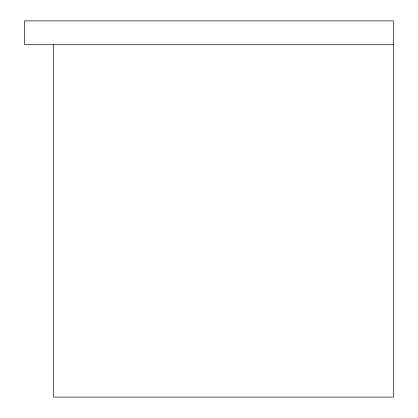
<?xml version="1.0" encoding="UTF-8"?>
<svg xmlns="http://www.w3.org/2000/svg" width="418" height="418" viewBox="0 0 418 418"><rect width="100%" height="100%" fill="white"/><g stroke="black" fill="none" stroke-linecap="round" stroke-linejoin="round"><path stroke-width="0.63" d="M393.364 44.71L24.636 44.71L24.636 20.9L393.364 20.9L393.364 397.1L53.64 397.1L53.64 44.71"/></g></svg>
